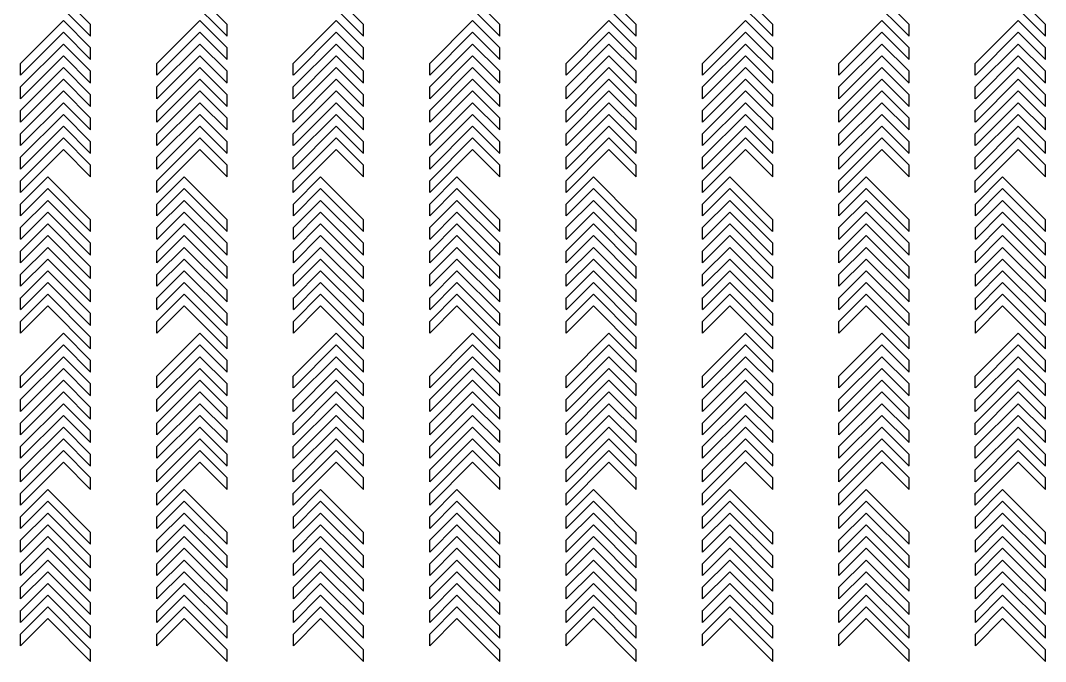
# Model space of a CAD drawing. Header units: millimetres. Extents: x 46777 to 318235, y 145162 to 336036.
# Drawn here: x 143371 to 145558, y 179256 to 180622 of the extents above; entities that cross this region are included whole.
import ezdxf

# ---------------------------------------------------------------- set-up
doc = ezdxf.new("R2010")
doc.units = ezdxf.units.MM

msp = doc.modelspace()

# ---------------------------------------------------------------- linework, layer by layer
at = {"color": 40, "true_color": 0xf8d731}
for p, q in [((143521.1, 180613.8), (143429.6, 180705.3)), ((143812.1, 180613.8), (143720.6, 180705.3)), ((144103.1, 180613.8), (144011.6, 180705.3)), ((144394.1, 180613.8), (144302.6, 180705.3)), ((144685.1, 180613.8), (144593.6, 180705.3)), ((144976.1, 180613.8), (144884.6, 180705.3)), ((145267.1, 180613.8), (145175.6, 180705.3)), ((145558.1, 180613.8), (145466.6, 180705.3)), ((143521.1, 180588.8), (143429.6, 180680.3)), ((143812.1, 180588.8), (143720.6, 180680.3)), ((144103.1, 180588.8), (144011.6, 180680.3)), ((144394.1, 180588.8), (144302.6, 180680.3)), ((144685.1, 180588.8), (144593.6, 180680.3)), ((144976.1, 180588.8), (144884.6, 180680.3)), ((145267.1, 180588.8), (145175.6, 180680.3)), ((145558.1, 180588.8), (145466.6, 180680.3)), ((143371.4, 180530.7), (143462.9, 180622)), ((143462.9, 180622), (143521.1, 180564)), ((143662.4, 180530.7), (143753.9, 180622)), ((143753.9, 180622), (143812.1, 180564)), ((143953.4, 180530.7), (144044.9, 180622)), ((144044.9, 180622), (144103.1, 180564)), ((144244.4, 180530.7), (144335.9, 180622)), ((144335.9, 180622), (144394.1, 180564)), ((144535.4, 180530.7), (144626.9, 180622)), ((144626.9, 180622), (144685.1, 180564)), ((144826.4, 180530.7), (144917.9, 180622)), ((144917.9, 180622), (144976.1, 180564)), ((145117.4, 180530.7), (145208.9, 180622)), ((145208.9, 180622), (145267.1, 180564)), ((145408.4, 180530.7), (145499.9, 180622)), ((145499.9, 180622), (145558.1, 180564)), ((143371.5, 180505.6), (143462.9, 180597)), ((143462.9, 180597), (143521.1, 180539)), ((143521.1, 180588.8), (143521.1, 180613.8)), ((143662.5, 180505.6), (143753.9, 180597)), ((143753.9, 180597), (143812.1, 180539)), ((143812.1, 180588.8), (143812.1, 180613.8)), ((143953.5, 180505.6), (144044.9, 180597)), ((144044.9, 180597), (144103.1, 180539)), ((144103.1, 180588.8), (144103.1, 180613.8)), ((144244.5, 180505.6), (144335.9, 180597)), ((144335.9, 180597), (144394.1, 180539)), ((144394.1, 180588.8), (144394.1, 180613.8)), ((144535.5, 180505.6), (144626.9, 180597)), ((144626.9, 180597), (144685.1, 180539)), ((144685.1, 180588.8), (144685.1, 180613.8)), ((144826.5, 180505.6), (144917.9, 180597)), ((144917.9, 180597), (144976.1, 180539)), ((144976.1, 180588.8), (144976.1, 180613.8)), ((145117.5, 180505.6), (145208.9, 180597)), ((145208.9, 180597), (145267.1, 180539)), ((145267.1, 180588.8), (145267.1, 180613.8)), ((145408.5, 180505.6), (145499.9, 180597)), ((145499.9, 180597), (145558.1, 180539)), ((145558.1, 180588.8), (145558.1, 180613.8)), ((143371.4, 180480.5), (143462.9, 180571.9)), ((143462.9, 180571.9), (143521.1, 180513.8)), ((143521.1, 180539), (143521.1, 180564)), ((143662.4, 180480.5), (143753.9, 180571.9)), ((143753.9, 180571.9), (143812.1, 180513.8)), ((143812.1, 180539), (143812.1, 180564)), ((143953.4, 180480.5), (144044.9, 180571.9)), ((144044.9, 180571.9), (144103.1, 180513.8)), ((144103.1, 180539), (144103.1, 180564)), ((144244.4, 180480.5), (144335.9, 180571.9)), ((144335.9, 180571.9), (144394.1, 180513.8)), ((144394.1, 180539), (144394.1, 180564)), ((144535.4, 180480.5), (144626.9, 180571.9)), ((144626.9, 180571.9), (144685.1, 180513.8)), ((144685.1, 180539), (144685.1, 180564)), ((144826.4, 180480.5), (144917.9, 180571.9)), ((144917.9, 180571.9), (144976.1, 180513.8)), ((144976.1, 180539), (144976.1, 180564)), ((145117.4, 180480.5), (145208.9, 180571.9)), ((145208.9, 180571.9), (145267.1, 180513.8)), ((145267.1, 180539), (145267.1, 180564)), ((145408.4, 180480.5), (145499.9, 180571.9)), ((145499.9, 180571.9), (145558.1, 180513.8)), ((145558.1, 180539), (145558.1, 180564)), ((143371.4, 180505.7), (143371.4, 180530.7)), ((143371.5, 180455.4), (143462.9, 180546.9)), ((143462.9, 180546.9), (143521.1, 180488.8)), ((143662.4, 180505.7), (143662.4, 180530.7)), ((143662.5, 180455.4), (143753.9, 180546.9)), ((143753.9, 180546.9), (143812.1, 180488.8)), ((143953.4, 180505.7), (143953.4, 180530.7)), ((143953.5, 180455.4), (144044.9, 180546.9)), ((144044.9, 180546.9), (144103.1, 180488.8)), ((144244.4, 180505.7), (144244.4, 180530.7)), ((144244.5, 180455.4), (144335.9, 180546.9)), ((144335.9, 180546.9), (144394.1, 180488.8)), ((144535.4, 180505.7), (144535.4, 180530.7)), ((144535.5, 180455.4), (144626.9, 180546.9)), ((144626.9, 180546.9), (144685.1, 180488.8)), ((144826.4, 180505.7), (144826.4, 180530.7)), ((144826.5, 180455.4), (144917.9, 180546.9)), ((144917.9, 180546.9), (144976.1, 180488.8)), ((145117.4, 180505.7), (145117.4, 180530.7)), ((145117.5, 180455.4), (145208.9, 180546.9)), ((145208.9, 180546.9), (145267.1, 180488.8)), ((145408.4, 180505.7), (145408.4, 180530.7)), ((145408.5, 180455.4), (145499.9, 180546.9)), ((145499.9, 180546.9), (145558.1, 180488.8)), ((143371.4, 180430.5), (143462.9, 180521.9)), ((143462.9, 180521.9), (143521.1, 180463.8)), ((143521.1, 180489), (143521.1, 180514)), ((143662.4, 180430.5), (143753.9, 180521.9)), ((143753.9, 180521.9), (143812.1, 180463.8)), ((143812.1, 180489), (143812.1, 180514)), ((143953.4, 180430.5), (144044.9, 180521.9)), ((144044.9, 180521.9), (144103.1, 180463.8)), ((144103.1, 180489), (144103.1, 180514)), ((144244.4, 180430.5), (144335.9, 180521.9)), ((144335.9, 180521.9), (144394.1, 180463.8)), ((144394.1, 180489), (144394.1, 180514)), ((144535.4, 180430.5), (144626.9, 180521.9)), ((144626.9, 180521.9), (144685.1, 180463.8)), ((144685.1, 180489), (144685.1, 180514)), ((144826.4, 180430.5), (144917.9, 180521.9)), ((144917.9, 180521.9), (144976.1, 180463.8)), ((144976.1, 180489), (144976.1, 180514)), ((145117.4, 180430.5), (145208.9, 180521.9)), ((145208.9, 180521.9), (145267.1, 180463.8)), ((145267.1, 180489), (145267.1, 180514)), ((145408.4, 180430.5), (145499.9, 180521.9)), ((145499.9, 180521.9), (145558.1, 180463.8)), ((145558.1, 180489), (145558.1, 180514)), ((143371.5, 180405.4), (143462.9, 180496.9)), ((143462.9, 180496.9), (143521.1, 180438.8)), ((143662.5, 180405.4), (143753.9, 180496.9)), ((143753.9, 180496.9), (143812.1, 180438.8)), ((143953.5, 180405.4), (144044.9, 180496.9)), ((144044.9, 180496.9), (144103.1, 180438.8)), ((144244.5, 180405.4), (144335.9, 180496.9)), ((144335.9, 180496.9), (144394.1, 180438.8)), ((144535.5, 180405.4), (144626.9, 180496.9)), ((144626.9, 180496.9), (144685.1, 180438.8)), ((144826.5, 180405.4), (144917.9, 180496.9)), ((144917.9, 180496.9), (144976.1, 180438.8)), ((145117.5, 180405.4), (145208.9, 180496.9)), ((145208.9, 180496.9), (145267.1, 180438.8)), ((145408.5, 180405.4), (145499.9, 180496.9)), ((145499.9, 180496.9), (145558.1, 180438.8)), ((143371.4, 180455.5), (143371.4, 180480.5)), ((143371.4, 180380.5), (143462.9, 180471.9)), ((143462.9, 180471.9), (143521.1, 180413.8)), ((143662.4, 180455.5), (143662.4, 180480.5)), ((143662.4, 180380.5), (143753.9, 180471.9)), ((143753.9, 180471.9), (143812.1, 180413.8)), ((143953.4, 180455.5), (143953.4, 180480.5)), ((143953.4, 180380.5), (144044.9, 180471.9)), ((144044.9, 180471.9), (144103.1, 180413.8)), ((144244.4, 180455.5), (144244.4, 180480.5)), ((144244.4, 180380.5), (144335.9, 180471.9)), ((144335.9, 180471.9), (144394.1, 180413.8)), ((144535.4, 180455.5), (144535.4, 180480.5)), ((144535.4, 180380.5), (144626.9, 180471.9)), ((144626.9, 180471.9), (144685.1, 180413.8)), ((144826.4, 180455.5), (144826.4, 180480.5)), ((144826.4, 180380.5), (144917.9, 180471.9)), ((144917.9, 180471.9), (144976.1, 180413.8)), ((145117.4, 180455.5), (145117.4, 180480.5)), ((145117.4, 180380.5), (145208.9, 180471.9)), ((145208.9, 180471.9), (145267.1, 180413.8)), ((145408.4, 180455.5), (145408.4, 180480.5)), ((145408.4, 180380.5), (145499.9, 180471.9)), ((145499.9, 180471.9), (145558.1, 180413.8)), ((143371.5, 180355.4), (143462.9, 180446.9)), ((143462.9, 180446.9), (143521.1, 180388.8)), ((143521.1, 180439), (143521.1, 180464)), ((143662.5, 180355.4), (143753.9, 180446.9)), ((143753.9, 180446.9), (143812.1, 180388.8)), ((143812.1, 180439), (143812.1, 180464)), ((143953.5, 180355.4), (144044.9, 180446.9)), ((144044.9, 180446.9), (144103.1, 180388.8)), ((144103.1, 180439), (144103.1, 180464)), ((144244.5, 180355.4), (144335.9, 180446.9)), ((144335.9, 180446.9), (144394.1, 180388.8)), ((144394.1, 180439), (144394.1, 180464)), ((144535.5, 180355.4), (144626.9, 180446.9)), ((144626.9, 180446.9), (144685.1, 180388.8)), ((144685.1, 180439), (144685.1, 180464)), ((144826.5, 180355.4), (144917.9, 180446.9)), ((144917.9, 180446.9), (144976.1, 180388.8)), ((144976.1, 180439), (144976.1, 180464)), ((145117.5, 180355.4), (145208.9, 180446.9)), ((145208.9, 180446.9), (145267.1, 180388.8)), ((145267.1, 180439), (145267.1, 180464)), ((145408.5, 180355.4), (145499.9, 180446.9)), ((145499.9, 180446.9), (145558.1, 180388.8)), ((145558.1, 180439), (145558.1, 180464)), ((143371.4, 180405.5), (143371.4, 180430.5)), ((143371.4, 180330.5), (143462.9, 180421.9)), ((143462.9, 180421.9), (143521.1, 180363.8)), ((143662.4, 180405.5), (143662.4, 180430.5)), ((143662.4, 180330.5), (143753.9, 180421.9)), ((143753.9, 180421.9), (143812.1, 180363.8)), ((143953.4, 180405.5), (143953.4, 180430.5)), ((143953.4, 180330.5), (144044.9, 180421.9)), ((144044.9, 180421.9), (144103.1, 180363.8)), ((144244.4, 180405.5), (144244.4, 180430.5)), ((144244.4, 180330.5), (144335.9, 180421.9)), ((144335.9, 180421.9), (144394.1, 180363.8)), ((144535.4, 180405.5), (144535.4, 180430.5)), ((144535.4, 180330.5), (144626.9, 180421.9)), ((144626.9, 180421.9), (144685.1, 180363.8)), ((144826.4, 180405.5), (144826.4, 180430.5)), ((144826.4, 180330.5), (144917.9, 180421.9)), ((144917.9, 180421.9), (144976.1, 180363.8)), ((145117.4, 180405.5), (145117.4, 180430.5)), ((145117.4, 180330.5), (145208.9, 180421.9)), ((145208.9, 180421.9), (145267.1, 180363.8)), ((145408.4, 180405.5), (145408.4, 180430.5)), ((145408.4, 180330.5), (145499.9, 180421.9)), ((145499.9, 180421.9), (145558.1, 180363.8)), ((143521.1, 180389), (143521.1, 180414)), ((143812.1, 180389), (143812.1, 180414)), ((144103.1, 180389), (144103.1, 180414)), ((144394.1, 180389), (144394.1, 180414)), ((144685.1, 180389), (144685.1, 180414)), ((144976.1, 180389), (144976.1, 180414)), ((145267.1, 180389), (145267.1, 180414)), ((145558.1, 180389), (145558.1, 180414)), ((143371.4, 180355.5), (143371.4, 180380.5)), ((143371.5, 180305.4), (143462.9, 180396.9)), ((143462.9, 180396.9), (143521.1, 180338.8)), ((143662.4, 180355.5), (143662.4, 180380.5)), ((143662.5, 180305.4), (143753.9, 180396.9)), ((143753.9, 180396.9), (143812.1, 180338.8)), ((143953.4, 180355.5), (143953.4, 180380.5)), ((143953.5, 180305.4), (144044.9, 180396.9)), ((144044.9, 180396.9), (144103.1, 180338.8)), ((144244.4, 180355.5), (144244.4, 180380.5)), ((144244.5, 180305.4), (144335.9, 180396.9)), ((144335.9, 180396.9), (144394.1, 180338.8)), ((144535.4, 180355.5), (144535.4, 180380.5)), ((144535.5, 180305.4), (144626.9, 180396.9)), ((144626.9, 180396.9), (144685.1, 180338.8)), ((144826.4, 180355.5), (144826.4, 180380.5)), ((144826.5, 180305.4), (144917.9, 180396.9)), ((144917.9, 180396.9), (144976.1, 180338.8)), ((145117.4, 180355.5), (145117.4, 180380.5)), ((145117.5, 180305.4), (145208.9, 180396.9)), ((145208.9, 180396.9), (145267.1, 180338.8)), ((145408.4, 180355.5), (145408.4, 180380.5)), ((145408.5, 180305.4), (145499.9, 180396.9)), ((145499.9, 180396.9), (145558.1, 180338.8)), ((143371.4, 180280.5), (143462.9, 180372)), ((143462.9, 180372), (143521.1, 180314)), ((143521.1, 180339), (143521.1, 180364)), ((143662.4, 180280.5), (143753.9, 180372)), ((143753.9, 180372), (143812.1, 180314)), ((143812.1, 180339), (143812.1, 180364)), ((143953.4, 180280.5), (144044.9, 180372)), ((144044.9, 180372), (144103.1, 180314)), ((144103.1, 180339), (144103.1, 180364)), ((144244.4, 180280.5), (144335.9, 180372)), ((144335.9, 180372), (144394.1, 180314)), ((144394.1, 180339), (144394.1, 180364)), ((144535.4, 180280.5), (144626.9, 180372)), ((144626.9, 180372), (144685.1, 180314)), ((144685.1, 180339), (144685.1, 180364)), ((144826.4, 180280.5), (144917.9, 180372)), ((144917.9, 180372), (144976.1, 180314)), ((144976.1, 180339), (144976.1, 180364)), ((145117.4, 180280.5), (145208.9, 180372)), ((145208.9, 180372), (145267.1, 180314)), ((145267.1, 180339), (145267.1, 180364)), ((145408.4, 180280.5), (145499.9, 180372)), ((145499.9, 180372), (145558.1, 180314)), ((145558.1, 180339), (145558.1, 180364)), ((143371.4, 180255.5), (143462.9, 180347)), ((143462.9, 180347), (143521.1, 180289)), ((143662.4, 180255.5), (143753.9, 180347)), ((143753.9, 180347), (143812.1, 180289)), ((143953.4, 180255.5), (144044.9, 180347)), ((144044.9, 180347), (144103.1, 180289)), ((144244.4, 180255.5), (144335.9, 180347)), ((144335.9, 180347), (144394.1, 180289)), ((144535.4, 180255.5), (144626.9, 180347)), ((144626.9, 180347), (144685.1, 180289)), ((144826.4, 180255.5), (144917.9, 180347)), ((144917.9, 180347), (144976.1, 180289)), ((145117.4, 180255.5), (145208.9, 180347)), ((145208.9, 180347), (145267.1, 180289)), ((145408.4, 180255.5), (145499.9, 180347)), ((145499.9, 180347), (145558.1, 180289)), ((143371.4, 180305.5), (143371.4, 180330.5)), ((143521.1, 180289), (143521.1, 180314)), ((143662.4, 180305.5), (143662.4, 180330.5)), ((143812.1, 180289), (143812.1, 180314)), ((143953.4, 180305.5), (143953.4, 180330.5)), ((144103.1, 180289), (144103.1, 180314)), ((144244.4, 180305.5), (144244.4, 180330.5)), ((144394.1, 180289), (144394.1, 180314)), ((144535.4, 180305.5), (144535.4, 180330.5)), ((144685.1, 180289), (144685.1, 180314)), ((144826.4, 180305.5), (144826.4, 180330.5)), ((144976.1, 180289), (144976.1, 180314)), ((145117.4, 180305.5), (145117.4, 180330.5)), ((145267.1, 180289), (145267.1, 180314)), ((145408.4, 180305.5), (145408.4, 180330.5)), ((145558.1, 180289), (145558.1, 180314)), ((143371.4, 180255.5), (143371.4, 180280.5)), ((143429.6, 180288.7), (143371.5, 180230.7)), ((143521.1, 180197.3), (143429.6, 180288.7)), ((143662.4, 180255.5), (143662.4, 180280.5)), ((143720.6, 180288.7), (143662.5, 180230.7)), ((143812.1, 180197.3), (143720.6, 180288.7)), ((143953.4, 180255.5), (143953.4, 180280.5)), ((144011.6, 180288.7), (143953.5, 180230.7)), ((144103.1, 180197.3), (144011.6, 180288.7)), ((144244.4, 180255.5), (144244.4, 180280.5)), ((144302.6, 180288.7), (144244.5, 180230.7)), ((144394.1, 180197.3), (144302.6, 180288.7)), ((144535.4, 180255.5), (144535.4, 180280.5)), ((144593.6, 180288.7), (144535.5, 180230.7)), ((144685.1, 180197.3), (144593.6, 180288.7)), ((144826.4, 180255.5), (144826.4, 180280.5)), ((144884.6, 180288.7), (144826.5, 180230.7)), ((144976.1, 180197.3), (144884.6, 180288.7)), ((145117.4, 180255.5), (145117.4, 180280.5)), ((145175.6, 180288.7), (145117.5, 180230.7)), ((145267.1, 180197.3), (145175.6, 180288.7)), ((145408.4, 180255.5), (145408.4, 180280.5)), ((145466.6, 180288.7), (145408.5, 180230.7)), ((145558.1, 180197.3), (145466.6, 180288.7)), ((143429.6, 180263.7), (143371.5, 180205.7)), ((143521, 180172.3), (143429.6, 180263.7)), ((143720.6, 180263.7), (143662.5, 180205.7)), ((143812, 180172.3), (143720.6, 180263.7)), ((144011.6, 180263.7), (143953.5, 180205.7)), ((144103, 180172.3), (144011.6, 180263.7)), ((144302.6, 180263.7), (144244.5, 180205.7)), ((144394, 180172.3), (144302.6, 180263.7)), ((144593.6, 180263.7), (144535.5, 180205.7)), ((144685, 180172.3), (144593.6, 180263.7)), ((144884.6, 180263.7), (144826.5, 180205.7)), ((144976, 180172.3), (144884.6, 180263.7)), ((145175.6, 180263.7), (145117.5, 180205.7)), ((145267, 180172.3), (145175.6, 180263.7)), ((145466.6, 180263.7), (145408.5, 180205.7)), ((145558, 180172.3), (145466.6, 180263.7)), ((143429.6, 180238.5), (143371.5, 180180.5)), ((143371.5, 180205.7), (143371.5, 180230.7)), ((143521.1, 180147.2), (143429.6, 180238.5)), ((143720.6, 180238.5), (143662.5, 180180.5)), ((143662.5, 180205.7), (143662.5, 180230.7)), ((143812.1, 180147.2), (143720.6, 180238.5)), ((144011.6, 180238.5), (143953.5, 180180.5)), ((143953.5, 180205.7), (143953.5, 180230.7)), ((144103.1, 180147.2), (144011.6, 180238.5)), ((144302.6, 180238.5), (144244.5, 180180.5)), ((144244.5, 180205.7), (144244.5, 180230.7)), ((144394.1, 180147.2), (144302.6, 180238.5)), ((144593.6, 180238.5), (144535.5, 180180.5)), ((144535.5, 180205.7), (144535.5, 180230.7)), ((144685.1, 180147.2), (144593.6, 180238.5)), ((144884.6, 180238.5), (144826.5, 180180.5)), ((144826.5, 180205.7), (144826.5, 180230.7)), ((144976.1, 180147.2), (144884.6, 180238.5)), ((145175.6, 180238.5), (145117.5, 180180.5)), ((145117.5, 180205.7), (145117.5, 180230.7)), ((145267.1, 180147.2), (145175.6, 180238.5)), ((145466.6, 180238.5), (145408.5, 180180.5)), ((145408.5, 180205.7), (145408.5, 180230.7)), ((145558.1, 180147.2), (145466.6, 180238.5)), ((143429.6, 180213.5), (143371.5, 180155.5)), ((143521, 180122.1), (143429.6, 180213.5)), ((143720.6, 180213.5), (143662.5, 180155.5)), ((143812, 180122.1), (143720.6, 180213.5)), ((144011.6, 180213.5), (143953.5, 180155.5)), ((144103, 180122.1), (144011.6, 180213.5)), ((144302.6, 180213.5), (144244.5, 180155.5)), ((144394, 180122.1), (144302.6, 180213.5)), ((144593.6, 180213.5), (144535.5, 180155.5)), ((144685, 180122.1), (144593.6, 180213.5)), ((144884.6, 180213.5), (144826.5, 180155.5)), ((144976, 180122.1), (144884.6, 180213.5)), ((145175.6, 180213.5), (145117.5, 180155.5)), ((145267, 180122.1), (145175.6, 180213.5)), ((145466.6, 180213.5), (145408.5, 180155.5)), ((145558, 180122.1), (145466.6, 180213.5)), ((143429.6, 180188.5), (143371.5, 180130.5)), ((143371.5, 180155.7), (143371.5, 180180.7)), ((143521.1, 180097.2), (143429.6, 180188.5)), ((143521.1, 180172.3), (143521.1, 180197.3)), ((143720.6, 180188.5), (143662.5, 180130.5)), ((143662.5, 180155.7), (143662.5, 180180.7)), ((143812.1, 180097.2), (143720.6, 180188.5)), ((143812.1, 180172.3), (143812.1, 180197.3)), ((144011.6, 180188.5), (143953.5, 180130.5)), ((143953.5, 180155.7), (143953.5, 180180.7)), ((144103.1, 180097.2), (144011.6, 180188.5)), ((144103.1, 180172.3), (144103.1, 180197.3)), ((144302.6, 180188.5), (144244.5, 180130.5)), ((144244.5, 180155.7), (144244.5, 180180.7)), ((144394.1, 180097.2), (144302.6, 180188.5)), ((144394.1, 180172.3), (144394.1, 180197.3)), ((144593.6, 180188.5), (144535.5, 180130.5)), ((144535.5, 180155.7), (144535.5, 180180.7)), ((144685.1, 180097.2), (144593.6, 180188.5)), ((144685.1, 180172.3), (144685.1, 180197.3)), ((144884.6, 180188.5), (144826.5, 180130.5)), ((144826.5, 180155.7), (144826.5, 180180.7)), ((144976.1, 180097.2), (144884.6, 180188.5)), ((144976.1, 180172.3), (144976.1, 180197.3)), ((145175.6, 180188.5), (145117.5, 180130.5)), ((145117.5, 180155.7), (145117.5, 180180.7)), ((145267.1, 180097.2), (145175.6, 180188.5)), ((145267.1, 180172.3), (145267.1, 180197.3)), ((145466.6, 180188.5), (145408.5, 180130.5)), ((145408.5, 180155.7), (145408.5, 180180.7)), ((145558.1, 180097.2), (145466.6, 180188.5)), ((145558.1, 180172.3), (145558.1, 180197.3)), ((143429.6, 180163.5), (143371.5, 180105.5)), ((143521, 180072.1), (143429.6, 180163.5)), ((143720.6, 180163.5), (143662.5, 180105.5)), ((143812, 180072.1), (143720.6, 180163.5)), ((144011.6, 180163.5), (143953.5, 180105.5)), ((144103, 180072.1), (144011.6, 180163.5)), ((144302.6, 180163.5), (144244.5, 180105.5)), ((144394, 180072.1), (144302.6, 180163.5)), ((144593.6, 180163.5), (144535.5, 180105.5)), ((144685, 180072.1), (144593.6, 180163.5)), ((144884.6, 180163.5), (144826.5, 180105.5)), ((144976, 180072.1), (144884.6, 180163.5)), ((145175.6, 180163.5), (145117.5, 180105.5)), ((145267, 180072.1), (145175.6, 180163.5)), ((145466.6, 180163.5), (145408.5, 180105.5)), ((145558, 180072.1), (145466.6, 180163.5)), ((143429.6, 180138.5), (143371.5, 180080.5)), ((143521.1, 180047.2), (143429.6, 180138.5)), ((143521.1, 180122.2), (143521.1, 180147.2)), ((143720.6, 180138.5), (143662.5, 180080.5)), ((143812.1, 180047.2), (143720.6, 180138.5)), ((143812.1, 180122.2), (143812.1, 180147.2)), ((144011.6, 180138.5), (143953.5, 180080.5)), ((144103.1, 180047.2), (144011.6, 180138.5)), ((144103.1, 180122.2), (144103.1, 180147.2)), ((144302.6, 180138.5), (144244.5, 180080.5)), ((144394.1, 180047.2), (144302.6, 180138.5)), ((144394.1, 180122.2), (144394.1, 180147.2)), ((144593.6, 180138.5), (144535.5, 180080.5)), ((144685.1, 180047.2), (144593.6, 180138.5)), ((144685.1, 180122.2), (144685.1, 180147.2)), ((144884.6, 180138.5), (144826.5, 180080.5)), ((144976.1, 180047.2), (144884.6, 180138.5)), ((144976.1, 180122.2), (144976.1, 180147.2)), ((145175.6, 180138.5), (145117.5, 180080.5)), ((145267.1, 180047.2), (145175.6, 180138.5)), ((145267.1, 180122.2), (145267.1, 180147.2)), ((145466.6, 180138.5), (145408.5, 180080.5)), ((145558.1, 180047.2), (145466.6, 180138.5)), ((145558.1, 180122.2), (145558.1, 180147.2)), ((143371.5, 180105.7), (143371.5, 180130.7)), ((143662.5, 180105.7), (143662.5, 180130.7)), ((143953.5, 180105.7), (143953.5, 180130.7)), ((144244.5, 180105.7), (144244.5, 180130.7)), ((144535.5, 180105.7), (144535.5, 180130.7)), ((144826.5, 180105.7), (144826.5, 180130.7)), ((145117.5, 180105.7), (145117.5, 180130.7)), ((145408.5, 180105.7), (145408.5, 180130.7)), ((143429.6, 180113.5), (143371.5, 180055.5)), ((143521, 180022.1), (143429.6, 180113.5)), ((143521.1, 180072.2), (143521.1, 180097.2)), ((143720.6, 180113.5), (143662.5, 180055.5)), ((143812, 180022.1), (143720.6, 180113.5)), ((143812.1, 180072.2), (143812.1, 180097.2)), ((144011.6, 180113.5), (143953.5, 180055.5)), ((144103, 180022.1), (144011.6, 180113.5)), ((144103.1, 180072.2), (144103.1, 180097.2)), ((144302.6, 180113.5), (144244.5, 180055.5)), ((144394, 180022.1), (144302.6, 180113.5)), ((144394.1, 180072.2), (144394.1, 180097.2)), ((144593.6, 180113.5), (144535.5, 180055.5)), ((144685, 180022.1), (144593.6, 180113.5)), ((144685.1, 180072.2), (144685.1, 180097.2)), ((144884.6, 180113.5), (144826.5, 180055.5)), ((144976, 180022.1), (144884.6, 180113.5)), ((144976.1, 180072.2), (144976.1, 180097.2)), ((145175.6, 180113.5), (145117.5, 180055.5)), ((145267, 180022.1), (145175.6, 180113.5)), ((145267.1, 180072.2), (145267.1, 180097.2)), ((145466.6, 180113.5), (145408.5, 180055.5)), ((145558, 180022.1), (145466.6, 180113.5)), ((145558.1, 180072.2), (145558.1, 180097.2)), ((143429.6, 180088.5), (143371.5, 180030.5)), ((143371.5, 180055.7), (143371.5, 180080.7)), ((143521.1, 179997.2), (143429.6, 180088.5)), ((143720.6, 180088.5), (143662.5, 180030.5)), ((143662.5, 180055.7), (143662.5, 180080.7)), ((143812.1, 179997.2), (143720.6, 180088.5)), ((144011.6, 180088.5), (143953.5, 180030.5)), ((143953.5, 180055.7), (143953.5, 180080.7)), ((144103.1, 179997.2), (144011.6, 180088.5)), ((144302.6, 180088.5), (144244.5, 180030.5)), ((144244.5, 180055.7), (144244.5, 180080.7)), ((144394.1, 179997.2), (144302.6, 180088.5)), ((144593.6, 180088.5), (144535.5, 180030.5)), ((144535.5, 180055.7), (144535.5, 180080.7)), ((144685.1, 179997.2), (144593.6, 180088.5)), ((144884.6, 180088.5), (144826.5, 180030.5)), ((144826.5, 180055.7), (144826.5, 180080.7)), ((144976.1, 179997.2), (144884.6, 180088.5)), ((145175.6, 180088.5), (145117.5, 180030.5)), ((145117.5, 180055.7), (145117.5, 180080.7)), ((145267.1, 179997.2), (145175.6, 180088.5)), ((145466.6, 180088.5), (145408.5, 180030.5)), ((145408.5, 180055.7), (145408.5, 180080.7)), ((145558.1, 179997.2), (145466.6, 180088.5)), ((143429.6, 180063.5), (143371.5, 180005.5)), ((143521, 179972.1), (143429.6, 180063.5)), ((143720.6, 180063.5), (143662.5, 180005.5)), ((143812, 179972.1), (143720.6, 180063.5)), ((144011.6, 180063.5), (143953.5, 180005.5)), ((144103, 179972.1), (144011.6, 180063.5)), ((144302.6, 180063.5), (144244.5, 180005.5)), ((144394, 179972.1), (144302.6, 180063.5)), ((144593.6, 180063.5), (144535.5, 180005.5)), ((144685, 179972.1), (144593.6, 180063.5)), ((144884.6, 180063.5), (144826.5, 180005.5)), ((144976, 179972.1), (144884.6, 180063.5)), ((145175.6, 180063.5), (145117.5, 180005.5)), ((145267, 179972.1), (145175.6, 180063.5)), ((145466.6, 180063.5), (145408.5, 180005.5)), ((145558, 179972.1), (145466.6, 180063.5)), ((143429.6, 180038.7), (143371.5, 179980.7)), ((143371.5, 180005.7), (143371.5, 180030.7)), ((143521.1, 179947.2), (143429.6, 180038.7)), ((143521.1, 180022.2), (143521.1, 180047.2)), ((143720.6, 180038.7), (143662.5, 179980.7)), ((143662.5, 180005.7), (143662.5, 180030.7)), ((143812.1, 179947.2), (143720.6, 180038.7)), ((143812.1, 180022.2), (143812.1, 180047.2)), ((144011.6, 180038.7), (143953.5, 179980.7)), ((143953.5, 180005.7), (143953.5, 180030.7)), ((144103.1, 179947.2), (144011.6, 180038.7)), ((144103.1, 180022.2), (144103.1, 180047.2)), ((144302.6, 180038.7), (144244.5, 179980.7)), ((144244.5, 180005.7), (144244.5, 180030.7)), ((144394.1, 179947.2), (144302.6, 180038.7)), ((144394.1, 180022.2), (144394.1, 180047.2)), ((144593.6, 180038.7), (144535.5, 179980.7)), ((144535.5, 180005.7), (144535.5, 180030.7)), ((144685.1, 179947.2), (144593.6, 180038.7)), ((144685.1, 180022.2), (144685.1, 180047.2)), ((144884.6, 180038.7), (144826.5, 179980.7)), ((144826.5, 180005.7), (144826.5, 180030.7)), ((144976.1, 179947.2), (144884.6, 180038.7)), ((144976.1, 180022.2), (144976.1, 180047.2)), ((145175.6, 180038.7), (145117.5, 179980.7)), ((145117.5, 180005.7), (145117.5, 180030.7)), ((145267.1, 179947.2), (145175.6, 180038.7)), ((145267.1, 180022.2), (145267.1, 180047.2)), ((145466.6, 180038.7), (145408.5, 179980.7)), ((145408.5, 180005.7), (145408.5, 180030.7)), ((145558.1, 179947.2), (145466.6, 180038.7)), ((145558.1, 180022.2), (145558.1, 180047.2)), ((143429.6, 180013.7), (143371.5, 179955.7)), ((143521.1, 179922.2), (143429.6, 180013.7)), ((143720.6, 180013.7), (143662.5, 179955.7)), ((143812.1, 179922.2), (143720.6, 180013.7)), ((144011.6, 180013.7), (143953.5, 179955.7)), ((144103.1, 179922.2), (144011.6, 180013.7)), ((144302.6, 180013.7), (144244.5, 179955.7)), ((144394.1, 179922.2), (144302.6, 180013.7)), ((144593.6, 180013.7), (144535.5, 179955.7)), ((144685.1, 179922.2), (144593.6, 180013.7)), ((144884.6, 180013.7), (144826.5, 179955.7)), ((144976.1, 179922.2), (144884.6, 180013.7)), ((145175.6, 180013.7), (145117.5, 179955.7)), ((145267.1, 179922.2), (145175.6, 180013.7)), ((145466.6, 180013.7), (145408.5, 179955.7)), ((145558.1, 179922.2), (145466.6, 180013.7)), ((143521.1, 179972.2), (143521.1, 179997.2)), ((143812.1, 179972.2), (143812.1, 179997.2)), ((144103.1, 179972.2), (144103.1, 179997.2)), ((144394.1, 179972.2), (144394.1, 179997.2)), ((144685.1, 179972.2), (144685.1, 179997.2)), ((144976.1, 179972.2), (144976.1, 179997.2)), ((145267.1, 179972.2), (145267.1, 179997.2)), ((145558.1, 179972.2), (145558.1, 179997.2)), ((143371.5, 179955.7), (143371.5, 179980.7)), ((143662.5, 179955.7), (143662.5, 179980.7)), ((143953.5, 179955.7), (143953.5, 179980.7)), ((144244.5, 179955.7), (144244.5, 179980.7)), ((144535.5, 179955.7), (144535.5, 179980.7)), ((144826.5, 179955.7), (144826.5, 179980.7)), ((145117.5, 179955.7), (145117.5, 179980.7)), ((145408.5, 179955.7), (145408.5, 179980.7)), ((143371.4, 179864.1), (143462.9, 179955.4)), ((143462.9, 179955.4), (143521.1, 179897.4)), ((143521.1, 179922.2), (143521.1, 179947.2)), ((143662.4, 179864.1), (143753.9, 179955.4)), ((143753.9, 179955.4), (143812.1, 179897.4)), ((143812.1, 179922.2), (143812.1, 179947.2)), ((143953.4, 179864.1), (144044.9, 179955.4)), ((144044.9, 179955.4), (144103.1, 179897.4)), ((144103.1, 179922.2), (144103.1, 179947.2)), ((144244.4, 179864.1), (144335.9, 179955.4)), ((144335.9, 179955.4), (144394.1, 179897.4)), ((144394.1, 179922.2), (144394.1, 179947.2)), ((144535.4, 179864.1), (144626.9, 179955.4)), ((144626.9, 179955.4), (144685.1, 179897.4)), ((144685.1, 179922.2), (144685.1, 179947.2)), ((144826.4, 179864.1), (144917.9, 179955.4)), ((144917.9, 179955.4), (144976.1, 179897.4)), ((144976.1, 179922.2), (144976.1, 179947.2)), ((145117.4, 179864.1), (145208.9, 179955.4)), ((145208.9, 179955.4), (145267.1, 179897.4)), ((145267.1, 179922.2), (145267.1, 179947.2)), ((145408.4, 179864.1), (145499.9, 179955.4)), ((145499.9, 179955.4), (145558.1, 179897.4)), ((145558.1, 179922.2), (145558.1, 179947.2)), ((143371.5, 179839), (143462.9, 179930.4)), ((143462.9, 179930.4), (143521.1, 179872.4)), ((143662.5, 179839), (143753.9, 179930.4)), ((143753.9, 179930.4), (143812.1, 179872.4)), ((143953.5, 179839), (144044.9, 179930.4)), ((144044.9, 179930.4), (144103.1, 179872.4)), ((144244.5, 179839), (144335.9, 179930.4)), ((144335.9, 179930.4), (144394.1, 179872.4)), ((144535.5, 179839), (144626.9, 179930.4)), ((144626.9, 179930.4), (144685.1, 179872.4)), ((144826.5, 179839), (144917.9, 179930.4)), ((144917.9, 179930.4), (144976.1, 179872.4)), ((145117.5, 179839), (145208.9, 179930.4)), ((145208.9, 179930.4), (145267.1, 179872.4)), ((145408.5, 179839), (145499.9, 179930.4)), ((145499.9, 179930.4), (145558.1, 179872.4)), ((143371.4, 179813.9), (143462.9, 179905.2)), ((143462.9, 179905.2), (143521.1, 179847.2)), ((143521.1, 179872.4), (143521.1, 179897.4)), ((143662.4, 179813.9), (143753.9, 179905.2)), ((143753.9, 179905.2), (143812.1, 179847.2)), ((143812.1, 179872.4), (143812.1, 179897.4)), ((143953.4, 179813.9), (144044.9, 179905.2)), ((144044.9, 179905.2), (144103.1, 179847.2)), ((144103.1, 179872.4), (144103.1, 179897.4)), ((144244.4, 179813.9), (144335.9, 179905.2)), ((144335.9, 179905.2), (144394.1, 179847.2)), ((144394.1, 179872.4), (144394.1, 179897.4)), ((144535.4, 179813.9), (144626.9, 179905.2)), ((144626.9, 179905.2), (144685.1, 179847.2)), ((144685.1, 179872.4), (144685.1, 179897.4)), ((144826.4, 179813.9), (144917.9, 179905.2)), ((144917.9, 179905.2), (144976.1, 179847.2)), ((144976.1, 179872.4), (144976.1, 179897.4)), ((145117.4, 179813.9), (145208.9, 179905.2)), ((145208.9, 179905.2), (145267.1, 179847.2)), ((145267.1, 179872.4), (145267.1, 179897.4)), ((145408.4, 179813.9), (145499.9, 179905.2)), ((145499.9, 179905.2), (145558.1, 179847.2)), ((145558.1, 179872.4), (145558.1, 179897.4)), ((143371.5, 179788.8), (143462.9, 179880.2)), ((143462.9, 179880.2), (143521.1, 179822.2)), ((143662.5, 179788.8), (143753.9, 179880.2)), ((143753.9, 179880.2), (143812.1, 179822.2)), ((143953.5, 179788.8), (144044.9, 179880.2)), ((144044.9, 179880.2), (144103.1, 179822.2)), ((144244.5, 179788.8), (144335.9, 179880.2)), ((144335.9, 179880.2), (144394.1, 179822.2)), ((144535.5, 179788.8), (144626.9, 179880.2)), ((144626.9, 179880.2), (144685.1, 179822.2)), ((144826.5, 179788.8), (144917.9, 179880.2)), ((144917.9, 179880.2), (144976.1, 179822.2)), ((145117.5, 179788.8), (145208.9, 179880.2)), ((145208.9, 179880.2), (145267.1, 179822.2)), ((145408.5, 179788.8), (145499.9, 179880.2)), ((145499.9, 179880.2), (145558.1, 179822.2)), ((143371.4, 179839.1), (143371.4, 179864.1)), ((143371.4, 179763.9), (143462.9, 179855.2)), ((143462.9, 179855.2), (143521.1, 179797.2)), ((143662.4, 179839.1), (143662.4, 179864.1)), ((143662.4, 179763.9), (143753.9, 179855.2)), ((143753.9, 179855.2), (143812.1, 179797.2)), ((143953.4, 179839.1), (143953.4, 179864.1)), ((143953.4, 179763.9), (144044.9, 179855.2)), ((144044.9, 179855.2), (144103.1, 179797.2)), ((144244.4, 179839.1), (144244.4, 179864.1)), ((144244.4, 179763.9), (144335.9, 179855.2)), ((144335.9, 179855.2), (144394.1, 179797.2)), ((144535.4, 179839.1), (144535.4, 179864.1)), ((144535.4, 179763.9), (144626.9, 179855.2)), ((144626.9, 179855.2), (144685.1, 179797.2)), ((144826.4, 179839.1), (144826.4, 179864.1)), ((144826.4, 179763.9), (144917.9, 179855.2)), ((144917.9, 179855.2), (144976.1, 179797.2)), ((145117.4, 179839.1), (145117.4, 179864.1)), ((145117.4, 179763.9), (145208.9, 179855.2)), ((145208.9, 179855.2), (145267.1, 179797.2)), ((145408.4, 179839.1), (145408.4, 179864.1)), ((145408.4, 179763.9), (145499.9, 179855.2)), ((145499.9, 179855.2), (145558.1, 179797.2)), ((143371.5, 179738.8), (143462.9, 179830.2)), ((143462.9, 179830.2), (143521.1, 179772.2)), ((143521.1, 179822.4), (143521.1, 179847.4)), ((143662.5, 179738.8), (143753.9, 179830.2)), ((143753.9, 179830.2), (143812.1, 179772.2)), ((143812.1, 179822.4), (143812.1, 179847.4)), ((143953.5, 179738.8), (144044.9, 179830.2)), ((144044.9, 179830.2), (144103.1, 179772.2)), ((144103.1, 179822.4), (144103.1, 179847.4)), ((144244.5, 179738.8), (144335.9, 179830.2)), ((144335.9, 179830.2), (144394.1, 179772.2)), ((144394.1, 179822.4), (144394.1, 179847.4)), ((144535.5, 179738.8), (144626.9, 179830.2)), ((144626.9, 179830.2), (144685.1, 179772.2)), ((144685.1, 179822.4), (144685.1, 179847.4)), ((144826.5, 179738.8), (144917.9, 179830.2)), ((144917.9, 179830.2), (144976.1, 179772.2)), ((144976.1, 179822.4), (144976.1, 179847.4)), ((145117.5, 179738.8), (145208.9, 179830.2)), ((145208.9, 179830.2), (145267.1, 179772.2)), ((145267.1, 179822.4), (145267.1, 179847.4)), ((145408.5, 179738.8), (145499.9, 179830.2)), ((145499.9, 179830.2), (145558.1, 179772.2)), ((145558.1, 179822.4), (145558.1, 179847.4)), ((143371.4, 179788.9), (143371.4, 179813.9)), ((143662.4, 179788.9), (143662.4, 179813.9)), ((143953.4, 179788.9), (143953.4, 179813.9)), ((144244.4, 179788.9), (144244.4, 179813.9)), ((144535.4, 179788.9), (144535.4, 179813.9)), ((144826.4, 179788.9), (144826.4, 179813.9)), ((145117.4, 179788.9), (145117.4, 179813.9)), ((145408.4, 179788.9), (145408.4, 179813.9)), ((143371.4, 179713.9), (143462.9, 179805.2)), ((143462.9, 179805.2), (143521.1, 179747.2)), ((143521.1, 179772.4), (143521.1, 179797.4)), ((143662.4, 179713.9), (143753.9, 179805.2)), ((143753.9, 179805.2), (143812.1, 179747.2)), ((143812.1, 179772.4), (143812.1, 179797.4)), ((143953.4, 179713.9), (144044.9, 179805.2)), ((144044.9, 179805.2), (144103.1, 179747.2)), ((144103.1, 179772.4), (144103.1, 179797.4)), ((144244.4, 179713.9), (144335.9, 179805.2)), ((144335.9, 179805.2), (144394.1, 179747.2)), ((144394.1, 179772.4), (144394.1, 179797.4)), ((144535.4, 179713.9), (144626.9, 179805.2)), ((144626.9, 179805.2), (144685.1, 179747.2)), ((144685.1, 179772.4), (144685.1, 179797.4)), ((144826.4, 179713.9), (144917.9, 179805.2)), ((144917.9, 179805.2), (144976.1, 179747.2)), ((144976.1, 179772.4), (144976.1, 179797.4)), ((145117.4, 179713.9), (145208.9, 179805.2)), ((145208.9, 179805.2), (145267.1, 179747.2)), ((145267.1, 179772.4), (145267.1, 179797.4)), ((145408.4, 179713.9), (145499.9, 179805.2)), ((145499.9, 179805.2), (145558.1, 179747.2)), ((145558.1, 179772.4), (145558.1, 179797.4)), ((143371.5, 179688.8), (143462.9, 179780.2)), ((143462.9, 179780.2), (143521.1, 179722.2)), ((143662.5, 179688.8), (143753.9, 179780.2)), ((143753.9, 179780.2), (143812.1, 179722.2)), ((143953.5, 179688.8), (144044.9, 179780.2)), ((144044.9, 179780.2), (144103.1, 179722.2)), ((144244.5, 179688.8), (144335.9, 179780.2)), ((144335.9, 179780.2), (144394.1, 179722.2)), ((144535.5, 179688.8), (144626.9, 179780.2)), ((144626.9, 179780.2), (144685.1, 179722.2)), ((144826.5, 179688.8), (144917.9, 179780.2)), ((144917.9, 179780.2), (144976.1, 179722.2)), ((145117.5, 179688.8), (145208.9, 179780.2)), ((145208.9, 179780.2), (145267.1, 179722.2)), ((145408.5, 179688.8), (145499.9, 179780.2)), ((145499.9, 179780.2), (145558.1, 179722.2)), ((143371.4, 179738.9), (143371.4, 179763.9)), ((143371.4, 179663.9), (143462.9, 179755.2)), ((143462.9, 179755.2), (143521.1, 179697.2)), ((143521.1, 179722.4), (143521.1, 179747.4)), ((143662.4, 179738.9), (143662.4, 179763.9)), ((143662.4, 179663.9), (143753.9, 179755.2)), ((143753.9, 179755.2), (143812.1, 179697.2)), ((143812.1, 179722.4), (143812.1, 179747.4)), ((143953.4, 179738.9), (143953.4, 179763.9)), ((143953.4, 179663.9), (144044.9, 179755.2)), ((144044.9, 179755.2), (144103.1, 179697.2)), ((144103.1, 179722.4), (144103.1, 179747.4)), ((144244.4, 179738.9), (144244.4, 179763.9)), ((144244.4, 179663.9), (144335.9, 179755.2)), ((144335.9, 179755.2), (144394.1, 179697.2)), ((144394.1, 179722.4), (144394.1, 179747.4)), ((144535.4, 179738.9), (144535.4, 179763.9)), ((144535.4, 179663.9), (144626.9, 179755.2)), ((144626.9, 179755.2), (144685.1, 179697.2)), ((144685.1, 179722.4), (144685.1, 179747.4)), ((144826.4, 179738.9), (144826.4, 179763.9)), ((144826.4, 179663.9), (144917.9, 179755.2)), ((144917.9, 179755.2), (144976.1, 179697.2)), ((144976.1, 179722.4), (144976.1, 179747.4)), ((145117.4, 179738.9), (145117.4, 179763.9)), ((145117.4, 179663.9), (145208.9, 179755.2)), ((145208.9, 179755.2), (145267.1, 179697.2)), ((145267.1, 179722.4), (145267.1, 179747.4)), ((145408.4, 179738.9), (145408.4, 179763.9)), ((145408.4, 179663.9), (145499.9, 179755.2)), ((145499.9, 179755.2), (145558.1, 179697.2)), ((145558.1, 179722.4), (145558.1, 179747.4)), ((143371.5, 179638.8), (143462.9, 179730.2)), ((143462.9, 179730.2), (143521.1, 179672.2)), ((143662.5, 179638.8), (143753.9, 179730.2)), ((143753.9, 179730.2), (143812.1, 179672.2)), ((143953.5, 179638.8), (144044.9, 179730.2)), ((144044.9, 179730.2), (144103.1, 179672.2)), ((144244.5, 179638.8), (144335.9, 179730.2)), ((144335.9, 179730.2), (144394.1, 179672.2)), ((144535.5, 179638.8), (144626.9, 179730.2)), ((144626.9, 179730.2), (144685.1, 179672.2)), ((144826.5, 179638.8), (144917.9, 179730.2)), ((144917.9, 179730.2), (144976.1, 179672.2)), ((145117.5, 179638.8), (145208.9, 179730.2)), ((145208.9, 179730.2), (145267.1, 179672.2)), ((145408.5, 179638.8), (145499.9, 179730.2)), ((145499.9, 179730.2), (145558.1, 179672.2)), ((143371.4, 179688.9), (143371.4, 179713.9)), ((143371.4, 179613.9), (143462.9, 179705.4)), ((143462.9, 179705.4), (143521.1, 179647.4)), ((143662.4, 179688.9), (143662.4, 179713.9)), ((143662.4, 179613.9), (143753.9, 179705.4)), ((143753.9, 179705.4), (143812.1, 179647.4)), ((143953.4, 179688.9), (143953.4, 179713.9)), ((143953.4, 179613.9), (144044.9, 179705.4)), ((144044.9, 179705.4), (144103.1, 179647.4)), ((144244.4, 179688.9), (144244.4, 179713.9)), ((144244.4, 179613.9), (144335.9, 179705.4)), ((144335.9, 179705.4), (144394.1, 179647.4)), ((144535.4, 179688.9), (144535.4, 179713.9)), ((144535.4, 179613.9), (144626.9, 179705.4)), ((144626.9, 179705.4), (144685.1, 179647.4)), ((144826.4, 179688.9), (144826.4, 179713.9)), ((144826.4, 179613.9), (144917.9, 179705.4)), ((144917.9, 179705.4), (144976.1, 179647.4)), ((145117.4, 179688.9), (145117.4, 179713.9)), ((145117.4, 179613.9), (145208.9, 179705.4)), ((145208.9, 179705.4), (145267.1, 179647.4)), ((145408.4, 179688.9), (145408.4, 179713.9)), ((145408.4, 179613.9), (145499.9, 179705.4)), ((145499.9, 179705.4), (145558.1, 179647.4)), ((143371.4, 179588.9), (143462.9, 179680.4)), ((143462.9, 179680.4), (143521.1, 179622.4)), ((143521.1, 179672.4), (143521.1, 179697.4)), ((143662.4, 179588.9), (143753.9, 179680.4)), ((143753.9, 179680.4), (143812.1, 179622.4)), ((143812.1, 179672.4), (143812.1, 179697.4)), ((143953.4, 179588.9), (144044.9, 179680.4)), ((144044.9, 179680.4), (144103.1, 179622.4)), ((144103.1, 179672.4), (144103.1, 179697.4)), ((144244.4, 179588.9), (144335.9, 179680.4)), ((144335.9, 179680.4), (144394.1, 179622.4)), ((144394.1, 179672.4), (144394.1, 179697.4)), ((144535.4, 179588.9), (144626.9, 179680.4)), ((144626.9, 179680.4), (144685.1, 179622.4)), ((144685.1, 179672.4), (144685.1, 179697.4)), ((144826.4, 179588.9), (144917.9, 179680.4)), ((144917.9, 179680.4), (144976.1, 179622.4)), ((144976.1, 179672.4), (144976.1, 179697.4)), ((145117.4, 179588.9), (145208.9, 179680.4)), ((145208.9, 179680.4), (145267.1, 179622.4)), ((145267.1, 179672.4), (145267.1, 179697.4)), ((145408.4, 179588.9), (145499.9, 179680.4)), ((145499.9, 179680.4), (145558.1, 179622.4)), ((145558.1, 179672.4), (145558.1, 179697.4)), ((143371.4, 179638.9), (143371.4, 179663.9)), ((143662.4, 179638.9), (143662.4, 179663.9)), ((143953.4, 179638.9), (143953.4, 179663.9)), ((144244.4, 179638.9), (144244.4, 179663.9)), ((144535.4, 179638.9), (144535.4, 179663.9)), ((144826.4, 179638.9), (144826.4, 179663.9)), ((145117.4, 179638.9), (145117.4, 179663.9)), ((145408.4, 179638.9), (145408.4, 179663.9)), ((143521.1, 179622.4), (143521.1, 179647.4)), ((143812.1, 179622.4), (143812.1, 179647.4)), ((144103.1, 179622.4), (144103.1, 179647.4)), ((144394.1, 179622.4), (144394.1, 179647.4)), ((144685.1, 179622.4), (144685.1, 179647.4)), ((144976.1, 179622.4), (144976.1, 179647.4)), ((145267.1, 179622.4), (145267.1, 179647.4)), ((145558.1, 179622.4), (145558.1, 179647.4)), ((143371.4, 179588.9), (143371.4, 179613.9)), ((143429.6, 179622.1), (143371.5, 179564)), ((143521.1, 179530.7), (143429.6, 179622.1)), ((143662.4, 179588.9), (143662.4, 179613.9)), ((143720.6, 179622.1), (143662.5, 179564)), ((143812.1, 179530.7), (143720.6, 179622.1)), ((143953.4, 179588.9), (143953.4, 179613.9)), ((144011.6, 179622.1), (143953.5, 179564)), ((144103.1, 179530.7), (144011.6, 179622.1)), ((144244.4, 179588.9), (144244.4, 179613.9)), ((144302.6, 179622.1), (144244.5, 179564)), ((144394.1, 179530.7), (144302.6, 179622.1)), ((144535.4, 179588.9), (144535.4, 179613.9)), ((144593.6, 179622.1), (144535.5, 179564)), ((144685.1, 179530.7), (144593.6, 179622.1)), ((144826.4, 179588.9), (144826.4, 179613.9)), ((144884.6, 179622.1), (144826.5, 179564)), ((144976.1, 179530.7), (144884.6, 179622.1)), ((145117.4, 179588.9), (145117.4, 179613.9)), ((145175.6, 179622.1), (145117.5, 179564)), ((145267.1, 179530.7), (145175.6, 179622.1)), ((145408.4, 179588.9), (145408.4, 179613.9)), ((145466.6, 179622.1), (145408.5, 179564)), ((145558.1, 179530.7), (145466.6, 179622.1)), ((143429.6, 179597.1), (143371.5, 179539)), ((143521, 179505.7), (143429.6, 179597.1)), ((143720.6, 179597.1), (143662.5, 179539)), ((143812, 179505.7), (143720.6, 179597.1)), ((144011.6, 179597.1), (143953.5, 179539)), ((144103, 179505.7), (144011.6, 179597.1)), ((144302.6, 179597.1), (144244.5, 179539)), ((144394, 179505.7), (144302.6, 179597.1)), ((144593.6, 179597.1), (144535.5, 179539)), ((144685, 179505.7), (144593.6, 179597.1)), ((144884.6, 179597.1), (144826.5, 179539)), ((144976, 179505.7), (144884.6, 179597.1)), ((145175.6, 179597.1), (145117.5, 179539)), ((145267, 179505.7), (145175.6, 179597.1)), ((145466.6, 179597.1), (145408.5, 179539)), ((145558, 179505.7), (145466.6, 179597.1)), ((143429.6, 179571.9), (143371.5, 179513.9)), ((143521.1, 179480.6), (143429.6, 179571.9)), ((143720.6, 179571.9), (143662.5, 179513.9)), ((143812.1, 179480.6), (143720.6, 179571.9)), ((144011.6, 179571.9), (143953.5, 179513.9)), ((144103.1, 179480.6), (144011.6, 179571.9)), ((144302.6, 179571.9), (144244.5, 179513.9)), ((144394.1, 179480.6), (144302.6, 179571.9)), ((144593.6, 179571.9), (144535.5, 179513.9)), ((144685.1, 179480.6), (144593.6, 179571.9)), ((144884.6, 179571.9), (144826.5, 179513.9)), ((144976.1, 179480.6), (144884.6, 179571.9)), ((145175.6, 179571.9), (145117.5, 179513.9)), ((145267.1, 179480.6), (145175.6, 179571.9)), ((145466.6, 179571.9), (145408.5, 179513.9)), ((145558.1, 179480.6), (145466.6, 179571.9)), ((143371.5, 179539), (143371.5, 179564)), ((143429.6, 179546.9), (143371.5, 179488.9)), ((143521, 179455.5), (143429.6, 179546.9)), ((143662.5, 179539), (143662.5, 179564)), ((143720.6, 179546.9), (143662.5, 179488.9)), ((143812, 179455.5), (143720.6, 179546.9)), ((143953.5, 179539), (143953.5, 179564)), ((144011.6, 179546.9), (143953.5, 179488.9)), ((144103, 179455.5), (144011.6, 179546.9)), ((144244.5, 179539), (144244.5, 179564)), ((144302.6, 179546.9), (144244.5, 179488.9)), ((144394, 179455.5), (144302.6, 179546.9)), ((144535.5, 179539), (144535.5, 179564)), ((144593.6, 179546.9), (144535.5, 179488.9)), ((144685, 179455.5), (144593.6, 179546.9)), ((144826.5, 179539), (144826.5, 179564)), ((144884.6, 179546.9), (144826.5, 179488.9)), ((144976, 179455.5), (144884.6, 179546.9)), ((145117.5, 179539), (145117.5, 179564)), ((145175.6, 179546.9), (145117.5, 179488.9)), ((145267, 179455.5), (145175.6, 179546.9)), ((145408.5, 179539), (145408.5, 179564)), ((145466.6, 179546.9), (145408.5, 179488.9)), ((145558, 179455.5), (145466.6, 179546.9)), ((143521.1, 179505.7), (143521.1, 179530.7)), ((143812.1, 179505.7), (143812.1, 179530.7)), ((144103.1, 179505.7), (144103.1, 179530.7)), ((144394.1, 179505.7), (144394.1, 179530.7)), ((144685.1, 179505.7), (144685.1, 179530.7)), ((144976.1, 179505.7), (144976.1, 179530.7)), ((145267.1, 179505.7), (145267.1, 179530.7)), ((145558.1, 179505.7), (145558.1, 179530.7)), ((143429.6, 179521.9), (143371.5, 179463.9)), ((143371.5, 179489), (143371.5, 179514)), ((143521.1, 179430.6), (143429.6, 179521.9)), ((143720.6, 179521.9), (143662.5, 179463.9)), ((143662.5, 179489), (143662.5, 179514)), ((143812.1, 179430.6), (143720.6, 179521.9)), ((144011.6, 179521.9), (143953.5, 179463.9)), ((143953.5, 179489), (143953.5, 179514)), ((144103.1, 179430.6), (144011.6, 179521.9)), ((144302.6, 179521.9), (144244.5, 179463.9)), ((144244.5, 179489), (144244.5, 179514)), ((144394.1, 179430.6), (144302.6, 179521.9)), ((144593.6, 179521.9), (144535.5, 179463.9)), ((144535.5, 179489), (144535.5, 179514)), ((144685.1, 179430.6), (144593.6, 179521.9)), ((144884.6, 179521.9), (144826.5, 179463.9)), ((144826.5, 179489), (144826.5, 179514)), ((144976.1, 179430.6), (144884.6, 179521.9)), ((145175.6, 179521.9), (145117.5, 179463.9)), ((145117.5, 179489), (145117.5, 179514)), ((145267.1, 179430.6), (145175.6, 179521.9)), ((145466.6, 179521.9), (145408.5, 179463.9)), ((145408.5, 179489), (145408.5, 179514)), ((145558.1, 179430.6), (145466.6, 179521.9)), ((143429.6, 179496.9), (143371.5, 179438.9)), ((143521, 179405.5), (143429.6, 179496.9)), ((143521.1, 179455.6), (143521.1, 179480.6)), ((143720.6, 179496.9), (143662.5, 179438.9)), ((143812, 179405.5), (143720.6, 179496.9)), ((143812.1, 179455.6), (143812.1, 179480.6)), ((144011.6, 179496.9), (143953.5, 179438.9)), ((144103, 179405.5), (144011.6, 179496.9)), ((144103.1, 179455.6), (144103.1, 179480.6)), ((144302.6, 179496.9), (144244.5, 179438.9)), ((144394, 179405.5), (144302.6, 179496.9)), ((144394.1, 179455.6), (144394.1, 179480.6)), ((144593.6, 179496.9), (144535.5, 179438.9)), ((144685, 179405.5), (144593.6, 179496.9)), ((144685.1, 179455.6), (144685.1, 179480.6)), ((144884.6, 179496.9), (144826.5, 179438.9)), ((144976, 179405.5), (144884.6, 179496.9)), ((144976.1, 179455.6), (144976.1, 179480.6)), ((145175.6, 179496.9), (145117.5, 179438.9)), ((145267, 179405.5), (145175.6, 179496.9)), ((145267.1, 179455.6), (145267.1, 179480.6)), ((145466.6, 179496.9), (145408.5, 179438.9)), ((145558, 179405.5), (145466.6, 179496.9)), ((145558.1, 179455.6), (145558.1, 179480.6)), ((143429.6, 179471.9), (143371.5, 179413.9)), ((143371.5, 179439), (143371.5, 179464)), ((143521.1, 179380.6), (143429.6, 179471.9)), ((143720.6, 179471.9), (143662.5, 179413.9)), ((143662.5, 179439), (143662.5, 179464)), ((143812.1, 179380.6), (143720.6, 179471.9)), ((144011.6, 179471.9), (143953.5, 179413.9)), ((143953.5, 179439), (143953.5, 179464)), ((144103.1, 179380.6), (144011.6, 179471.9)), ((144302.6, 179471.9), (144244.5, 179413.9)), ((144244.5, 179439), (144244.5, 179464)), ((144394.1, 179380.6), (144302.6, 179471.9)), ((144593.6, 179471.9), (144535.5, 179413.9)), ((144535.5, 179439), (144535.5, 179464)), ((144685.1, 179380.6), (144593.6, 179471.9)), ((144884.6, 179471.9), (144826.5, 179413.9)), ((144826.5, 179439), (144826.5, 179464)), ((144976.1, 179380.6), (144884.6, 179471.9)), ((145175.6, 179471.9), (145117.5, 179413.9)), ((145117.5, 179439), (145117.5, 179464)), ((145267.1, 179380.6), (145175.6, 179471.9)), ((145466.6, 179471.9), (145408.5, 179413.9)), ((145408.5, 179439), (145408.5, 179464)), ((145558.1, 179380.6), (145466.6, 179471.9)), ((143429.6, 179446.9), (143371.5, 179388.9)), ((143521, 179355.5), (143429.6, 179446.9)), ((143720.6, 179446.9), (143662.5, 179388.9)), ((143812, 179355.5), (143720.6, 179446.9)), ((144011.6, 179446.9), (143953.5, 179388.9)), ((144103, 179355.5), (144011.6, 179446.9)), ((144302.6, 179446.9), (144244.5, 179388.9)), ((144394, 179355.5), (144302.6, 179446.9)), ((144593.6, 179446.9), (144535.5, 179388.9)), ((144685, 179355.5), (144593.6, 179446.9)), ((144884.6, 179446.9), (144826.5, 179388.9)), ((144976, 179355.5), (144884.6, 179446.9)), ((145175.6, 179446.9), (145117.5, 179388.9)), ((145267, 179355.5), (145175.6, 179446.9)), ((145466.6, 179446.9), (145408.5, 179388.9)), ((145558, 179355.5), (145466.6, 179446.9)), ((143429.6, 179421.9), (143371.5, 179363.9)), ((143521.1, 179330.6), (143429.6, 179421.9)), ((143521.1, 179405.6), (143521.1, 179430.6)), ((143720.6, 179421.9), (143662.5, 179363.9)), ((143812.1, 179330.6), (143720.6, 179421.9)), ((143812.1, 179405.6), (143812.1, 179430.6)), ((144011.6, 179421.9), (143953.5, 179363.9)), ((144103.1, 179330.6), (144011.6, 179421.9)), ((144103.1, 179405.6), (144103.1, 179430.6)), ((144302.6, 179421.9), (144244.5, 179363.9)), ((144394.1, 179330.6), (144302.6, 179421.9)), ((144394.1, 179405.6), (144394.1, 179430.6)), ((144593.6, 179421.9), (144535.5, 179363.9)), ((144685.1, 179330.6), (144593.6, 179421.9)), ((144685.1, 179405.6), (144685.1, 179430.6)), ((144884.6, 179421.9), (144826.5, 179363.9)), ((144976.1, 179330.6), (144884.6, 179421.9)), ((144976.1, 179405.6), (144976.1, 179430.6)), ((145175.6, 179421.9), (145117.5, 179363.9)), ((145267.1, 179330.6), (145175.6, 179421.9)), ((145267.1, 179405.6), (145267.1, 179430.6)), ((145466.6, 179421.9), (145408.5, 179363.9)), ((145558.1, 179330.6), (145466.6, 179421.9)), ((145558.1, 179405.6), (145558.1, 179430.6)), ((143371.5, 179389), (143371.5, 179414)), ((143429.6, 179396.9), (143371.5, 179338.9)), ((143521, 179305.5), (143429.6, 179396.9)), ((143662.5, 179389), (143662.5, 179414)), ((143720.6, 179396.9), (143662.5, 179338.9)), ((143812, 179305.5), (143720.6, 179396.9)), ((143953.5, 179389), (143953.5, 179414)), ((144011.6, 179396.9), (143953.5, 179338.9)), ((144103, 179305.5), (144011.6, 179396.9)), ((144244.5, 179389), (144244.5, 179414)), ((144302.6, 179396.9), (144244.5, 179338.9)), ((144394, 179305.5), (144302.6, 179396.9)), ((144535.5, 179389), (144535.5, 179414)), ((144593.6, 179396.9), (144535.5, 179338.9)), ((144685, 179305.5), (144593.6, 179396.9)), ((144826.5, 179389), (144826.5, 179414)), ((144884.6, 179396.9), (144826.5, 179338.9)), ((144976, 179305.5), (144884.6, 179396.9)), ((145117.5, 179389), (145117.5, 179414)), ((145175.6, 179396.9), (145117.5, 179338.9)), ((145267, 179305.5), (145175.6, 179396.9)), ((145408.5, 179389), (145408.5, 179414)), ((145466.6, 179396.9), (145408.5, 179338.9)), ((145558, 179305.5), (145466.6, 179396.9)), ((143429.6, 179372.1), (143371.5, 179314)), ((143521.1, 179280.6), (143429.6, 179372.1)), ((143521.1, 179355.6), (143521.1, 179380.6)), ((143720.6, 179372.1), (143662.5, 179314)), ((143812.1, 179280.6), (143720.6, 179372.1)), ((143812.1, 179355.6), (143812.1, 179380.6)), ((144011.6, 179372.1), (143953.5, 179314)), ((144103.1, 179280.6), (144011.6, 179372.1)), ((144103.1, 179355.6), (144103.1, 179380.6)), ((144302.6, 179372.1), (144244.5, 179314)), ((144394.1, 179280.6), (144302.6, 179372.1)), ((144394.1, 179355.6), (144394.1, 179380.6)), ((144593.6, 179372.1), (144535.5, 179314)), ((144685.1, 179280.6), (144593.6, 179372.1)), ((144685.1, 179355.6), (144685.1, 179380.6)), ((144884.6, 179372.1), (144826.5, 179314)), ((144976.1, 179280.6), (144884.6, 179372.1)), ((144976.1, 179355.6), (144976.1, 179380.6)), ((145175.6, 179372.1), (145117.5, 179314)), ((145267.1, 179280.6), (145175.6, 179372.1)), ((145267.1, 179355.6), (145267.1, 179380.6)), ((145466.6, 179372.1), (145408.5, 179314)), ((145558.1, 179280.6), (145466.6, 179372.1)), ((145558.1, 179355.6), (145558.1, 179380.6)), ((143371.5, 179339), (143371.5, 179364)), ((143662.5, 179339), (143662.5, 179364)), ((143953.5, 179339), (143953.5, 179364)), ((144244.5, 179339), (144244.5, 179364)), ((144535.5, 179339), (144535.5, 179364)), ((144826.5, 179339), (144826.5, 179364)), ((145117.5, 179339), (145117.5, 179364)), ((145408.5, 179339), (145408.5, 179364)), ((143429.6, 179347.1), (143371.5, 179289)), ((143521.1, 179255.6), (143429.6, 179347.1)), ((143521.1, 179305.6), (143521.1, 179330.6)), ((143720.6, 179347.1), (143662.5, 179289)), ((143812.1, 179255.6), (143720.6, 179347.1)), ((143812.1, 179305.6), (143812.1, 179330.6)), ((144011.6, 179347.1), (143953.5, 179289)), ((144103.1, 179255.6), (144011.6, 179347.1)), ((144103.1, 179305.6), (144103.1, 179330.6)), ((144302.6, 179347.1), (144244.5, 179289)), ((144394.1, 179255.6), (144302.6, 179347.1)), ((144394.1, 179305.6), (144394.1, 179330.6)), ((144593.6, 179347.1), (144535.5, 179289)), ((144685.1, 179255.6), (144593.6, 179347.1)), ((144685.1, 179305.6), (144685.1, 179330.6)), ((144884.6, 179347.1), (144826.5, 179289)), ((144976.1, 179255.6), (144884.6, 179347.1)), ((144976.1, 179305.6), (144976.1, 179330.6)), ((145175.6, 179347.1), (145117.5, 179289)), ((145267.1, 179255.6), (145175.6, 179347.1)), ((145267.1, 179305.6), (145267.1, 179330.6)), ((145466.6, 179347.1), (145408.5, 179289)), ((145558.1, 179255.6), (145466.6, 179347.1)), ((145558.1, 179305.6), (145558.1, 179330.6)), ((143371.5, 179289), (143371.5, 179314)), ((143662.5, 179289), (143662.5, 179314)), ((143953.5, 179289), (143953.5, 179314)), ((144244.5, 179289), (144244.5, 179314)), ((144535.5, 179289), (144535.5, 179314)), ((144826.5, 179289), (144826.5, 179314)), ((145117.5, 179289), (145117.5, 179314)), ((145408.5, 179289), (145408.5, 179314)), ((143521.1, 179255.6), (143521.1, 179280.6)), ((143812.1, 179255.6), (143812.1, 179280.6)), ((144103.1, 179255.6), (144103.1, 179280.6)), ((144394.1, 179255.6), (144394.1, 179280.6)), ((144685.1, 179255.6), (144685.1, 179280.6)), ((144976.1, 179255.6), (144976.1, 179280.6)), ((145267.1, 179255.6), (145267.1, 179280.6)), ((145558.1, 179255.6), (145558.1, 179280.6))]:
    msp.add_line(p, q, dxfattribs=at)

doc.saveas('drawing.dxf')
